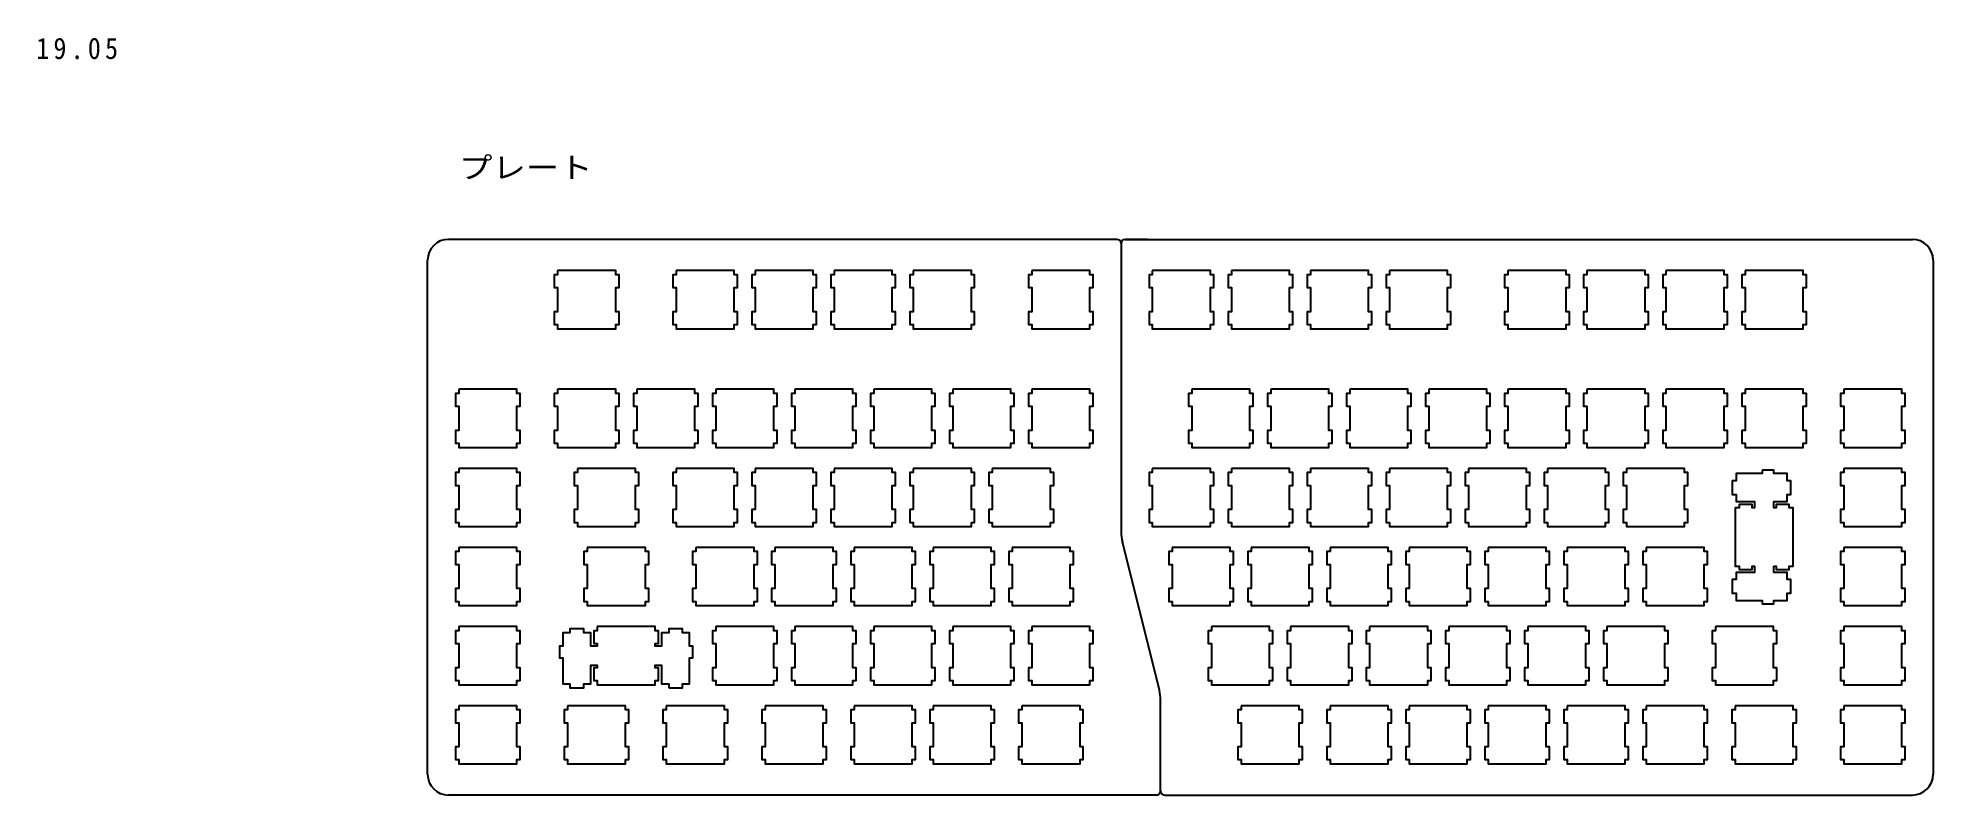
# Model space of a CAD drawing. Units: millimetres on the paper. Extents: x -351 to 106, y -69 to 113.
import ezdxf
from ezdxf.enums import TextEntityAlignment as Align

# ---------------------------------------------------------------- set-up
doc = ezdxf.new("R2010")
doc.units = ezdxf.units.MM
doc.layers.add('0-0', color=7, linetype='Continuous')
doc.layers.add('0-2', color=7, linetype='Continuous')
doc.styles.add('ＭＳ ゴシック', font='')
doc.styles.get('ＭＳ ゴシック').set_extended_font_data('MS Gothic')

msp = doc.modelspace()

# ---------------------------------------------------------------- linework, layer by layer
at = {"layer": '0-0'}
for points in [[(-225.391, 56.938), (-225.391, 55.939), (-226.191, 55.939), (-226.191, 52.839), (-225.391, 52.839), (-225.391, 47.039), (-226.191, 47.039), (-226.191, 43.94), (-225.391, 43.94), (-225.391, 42.939), (-211.391, 42.939), (-211.391, 43.94), (-210.592, 43.94), (-210.592, 47.039), (-211.391, 47.039), (-211.391, 52.839), (-210.592, 52.839), (-210.592, 55.939), (-211.391, 55.939), (-211.391, 56.938)], [(-196.816, 56.938), (-196.816, 55.939), (-197.617, 55.939), (-197.617, 52.839), (-196.816, 52.839), (-196.816, 47.039), (-197.617, 47.039), (-197.617, 43.94), (-196.816, 43.94), (-196.816, 42.939), (-182.816, 42.939), (-182.816, 43.94), (-182.017, 43.94), (-182.017, 47.039), (-182.816, 47.039), (-182.816, 52.839), (-182.017, 52.839), (-182.017, 55.939), (-182.816, 55.939), (-182.816, 56.938)], [(-177.766, 56.938), (-177.766, 55.939), (-178.567, 55.939), (-178.567, 52.839), (-177.766, 52.839), (-177.766, 47.039), (-178.567, 47.039), (-178.567, 43.94), (-177.766, 43.94), (-177.766, 42.939), (-163.766, 42.939), (-163.766, 43.94), (-162.967, 43.94), (-162.967, 47.039), (-163.766, 47.039), (-163.766, 52.839), (-162.967, 52.839), (-162.967, 55.939), (-163.766, 55.939), (-163.766, 56.938)], [(-158.716, 56.938), (-158.716, 55.939), (-159.517, 55.939), (-159.517, 52.839), (-158.716, 52.839), (-158.716, 47.039), (-159.517, 47.039), (-159.517, 43.94), (-158.716, 43.94), (-158.716, 42.939), (-144.716, 42.939), (-144.716, 43.94), (-143.917, 43.94), (-143.917, 47.039), (-144.716, 47.039), (-144.716, 52.839), (-143.917, 52.839), (-143.917, 55.939), (-144.716, 55.939), (-144.716, 56.938)], [(-139.666, 56.938), (-139.666, 55.939), (-140.467, 55.939), (-140.467, 52.839), (-139.666, 52.839), (-139.666, 47.039), (-140.467, 47.039), (-140.467, 43.94), (-139.666, 43.94), (-139.666, 42.939), (-125.666, 42.939), (-125.666, 43.94), (-124.867, 43.94), (-124.867, 47.039), (-125.666, 47.039), (-125.666, 52.839), (-124.867, 52.839), (-124.867, 55.939), (-125.666, 55.939), (-125.666, 56.938)], [(-111.091, 56.938), (-111.091, 55.939), (-111.892, 55.939), (-111.892, 52.839), (-111.091, 52.839), (-111.091, 47.039), (-111.892, 47.039), (-111.892, 43.94), (-111.091, 43.94), (-111.091, 42.939), (-97.091, 42.939), (-97.091, 43.94), (-96.292, 43.94), (-96.292, 47.039), (-97.091, 47.039), (-97.091, 52.839), (-96.292, 52.839), (-96.292, 55.939), (-97.091, 55.939), (-97.091, 56.938)], [(-82.041, 56.938), (-82.041, 55.939), (-82.841, 55.939), (-82.841, 52.839), (-82.041, 52.839), (-82.041, 47.039), (-82.841, 47.039), (-82.841, 43.94), (-82.041, 43.94), (-82.041, 42.939), (-68.041, 42.939), (-68.041, 43.94), (-67.241, 43.94), (-67.241, 47.039), (-68.041, 47.039), (-68.041, 52.839), (-67.241, 52.839), (-67.241, 55.939), (-68.041, 55.939), (-68.041, 56.938)], [(-62.991, 56.938), (-62.991, 55.939), (-63.791, 55.939), (-63.791, 52.839), (-62.991, 52.839), (-62.991, 47.039), (-63.791, 47.039), (-63.791, 43.94), (-62.991, 43.94), (-62.991, 42.939), (-48.991, 42.939), (-48.991, 43.94), (-48.191, 43.94), (-48.191, 47.039), (-48.991, 47.039), (-48.991, 52.839), (-48.191, 52.839), (-48.191, 55.939), (-48.991, 55.939), (-48.991, 56.938)], [(-43.941, 56.938), (-43.941, 55.939), (-44.742, 55.939), (-44.742, 52.839), (-43.941, 52.839), (-43.941, 47.039), (-44.742, 47.039), (-44.742, 43.94), (-43.941, 43.94), (-43.941, 42.939), (-29.941, 42.939), (-29.941, 43.94), (-29.141, 43.94), (-29.141, 47.039), (-29.941, 47.039), (-29.941, 52.839), (-29.141, 52.839), (-29.141, 55.939), (-29.941, 55.939), (-29.941, 56.938)], [(-24.891, 56.938), (-24.891, 55.939), (-25.692, 55.939), (-25.692, 52.839), (-24.891, 52.839), (-24.891, 47.039), (-25.692, 47.039), (-25.692, 43.94), (-24.891, 43.94), (-24.891, 42.939), (-10.891, 42.939), (-10.891, 43.94), (-10.091, 43.94), (-10.091, 47.039), (-10.891, 47.039), (-10.891, 52.839), (-10.091, 52.839), (-10.091, 55.939), (-10.891, 55.939), (-10.891, 56.938)], [(3.684, 56.938), (3.684, 55.939), (2.883, 55.939), (2.883, 52.839), (3.684, 52.839), (3.684, 47.039), (2.883, 47.039), (2.883, 43.94), (3.684, 43.94), (3.684, 42.939), (17.684, 42.939), (17.684, 43.94), (18.485, 43.94), (18.485, 47.039), (17.684, 47.039), (17.684, 52.839), (18.485, 52.839), (18.485, 55.939), (17.684, 55.939), (17.684, 56.938)], [(22.735, 56.938), (22.735, 55.939), (21.934, 55.939), (21.934, 52.839), (22.735, 52.839), (22.735, 47.039), (21.934, 47.039), (21.934, 43.94), (22.735, 43.94), (22.735, 42.939), (36.734, 42.939), (36.734, 43.94), (37.535, 43.94), (37.535, 47.039), (36.734, 47.039), (36.734, 52.839), (37.535, 52.839), (37.535, 55.939), (36.734, 55.939), (36.734, 56.938)], [(41.785, 56.938), (41.785, 55.939), (40.984, 55.939), (40.984, 52.839), (41.785, 52.839), (41.785, 47.039), (40.984, 47.039), (40.984, 43.94), (41.785, 43.94), (41.785, 42.939), (55.784, 42.939), (55.784, 43.94), (56.585, 43.94), (56.585, 47.039), (55.784, 47.039), (55.784, 52.839), (56.585, 52.839), (56.585, 55.939), (55.784, 55.939), (55.784, 56.938)], [(60.835, 56.938), (60.835, 55.939), (60.034, 55.939), (60.034, 52.839), (60.835, 52.839), (60.835, 47.039), (60.034, 47.039), (60.034, 43.94), (60.835, 43.94), (60.835, 42.939), (74.834, 42.939), (74.834, 43.94), (75.635, 43.94), (75.635, 47.039), (74.834, 47.039), (74.834, 52.839), (75.635, 52.839), (75.635, 55.939), (74.834, 55.939), (74.834, 56.938)], [(-249.203, 28.363), (-249.203, 27.364), (-250.004, 27.364), (-250.004, 24.263), (-249.203, 24.263), (-249.203, 18.463), (-250.004, 18.463), (-250.004, 15.364), (-249.203, 15.364), (-249.203, 14.364), (-235.204, 14.364), (-235.204, 15.364), (-234.403, 15.364), (-234.403, 18.463), (-235.204, 18.463), (-235.204, 24.263), (-234.403, 24.263), (-234.403, 27.364), (-235.204, 27.364), (-235.204, 28.363)], [(-225.391, 28.363), (-225.391, 27.364), (-226.191, 27.364), (-226.191, 24.263), (-225.391, 24.263), (-225.391, 18.463), (-226.191, 18.463), (-226.191, 15.364), (-225.391, 15.364), (-225.391, 14.364), (-211.391, 14.364), (-211.391, 15.364), (-210.592, 15.364), (-210.592, 18.463), (-211.391, 18.463), (-211.391, 24.263), (-210.592, 24.263), (-210.592, 27.364), (-211.391, 27.364), (-211.391, 28.363)], [(-206.341, 28.363), (-206.341, 27.364), (-207.142, 27.364), (-207.142, 24.263), (-206.341, 24.263), (-206.341, 18.463), (-207.142, 18.463), (-207.142, 15.364), (-206.341, 15.364), (-206.341, 14.364), (-192.341, 14.364), (-192.341, 15.364), (-191.542, 15.364), (-191.542, 18.463), (-192.341, 18.463), (-192.341, 24.263), (-191.542, 24.263), (-191.542, 27.364), (-192.341, 27.364), (-192.341, 28.363)], [(-187.291, 28.363), (-187.291, 27.364), (-188.092, 27.364), (-188.092, 24.263), (-187.291, 24.263), (-187.291, 18.463), (-188.092, 18.463), (-188.092, 15.364), (-187.291, 15.364), (-187.291, 14.364), (-173.291, 14.364), (-173.291, 15.364), (-172.492, 15.364), (-172.492, 18.463), (-173.291, 18.463), (-173.291, 24.263), (-172.492, 24.263), (-172.492, 27.364), (-173.291, 27.364), (-173.291, 28.363)], [(-168.241, 28.363), (-168.241, 27.364), (-169.042, 27.364), (-169.042, 24.263), (-168.241, 24.263), (-168.241, 18.463), (-169.042, 18.463), (-169.042, 15.364), (-168.241, 15.364), (-168.241, 14.364), (-154.241, 14.364), (-154.241, 15.364), (-153.442, 15.364), (-153.442, 18.463), (-154.241, 18.463), (-154.241, 24.263), (-153.442, 24.263), (-153.442, 27.364), (-154.241, 27.364), (-154.241, 28.363)], [(-149.191, 28.363), (-149.191, 27.364), (-149.992, 27.364), (-149.992, 24.263), (-149.191, 24.263), (-149.191, 18.463), (-149.992, 18.463), (-149.992, 15.364), (-149.191, 15.364), (-149.191, 14.364), (-135.191, 14.364), (-135.191, 15.364), (-134.392, 15.364), (-134.392, 18.463), (-135.191, 18.463), (-135.191, 24.263), (-134.392, 24.263), (-134.392, 27.364), (-135.191, 27.364), (-135.191, 28.363)], [(-130.141, 28.363), (-130.141, 27.364), (-130.942, 27.364), (-130.942, 24.263), (-130.141, 24.263), (-130.141, 18.463), (-130.942, 18.463), (-130.942, 15.364), (-130.141, 15.364), (-130.141, 14.364), (-116.141, 14.364), (-116.141, 15.364), (-115.342, 15.364), (-115.342, 18.463), (-116.141, 18.463), (-116.141, 24.263), (-115.342, 24.263), (-115.342, 27.364), (-116.141, 27.364), (-116.141, 28.363)], [(-111.091, 28.363), (-111.091, 27.364), (-111.892, 27.364), (-111.892, 24.263), (-111.091, 24.263), (-111.091, 18.463), (-111.892, 18.463), (-111.892, 15.364), (-111.091, 15.364), (-111.091, 14.364), (-97.091, 14.364), (-97.091, 15.364), (-96.292, 15.364), (-96.292, 18.463), (-97.091, 18.463), (-97.091, 24.263), (-96.292, 24.263), (-96.292, 27.364), (-97.091, 27.364), (-97.091, 28.363)], [(-72.516, 28.363), (-72.516, 27.364), (-73.316, 27.364), (-73.316, 24.263), (-72.516, 24.263), (-72.516, 18.463), (-73.316, 18.463), (-73.316, 15.364), (-72.516, 15.364), (-72.516, 14.364), (-58.516, 14.364), (-58.516, 15.364), (-57.716, 15.364), (-57.716, 18.463), (-58.516, 18.463), (-58.516, 24.263), (-57.716, 24.263), (-57.716, 27.364), (-58.516, 27.364), (-58.516, 28.363)], [(-53.466, 28.363), (-53.466, 27.364), (-54.266, 27.364), (-54.266, 24.263), (-53.466, 24.263), (-53.466, 18.463), (-54.266, 18.463), (-54.266, 15.364), (-53.466, 15.364), (-53.466, 14.364), (-39.466, 14.364), (-39.466, 15.364), (-38.666, 15.364), (-38.666, 18.463), (-39.466, 18.463), (-39.466, 24.263), (-38.666, 24.263), (-38.666, 27.364), (-39.466, 27.364), (-39.466, 28.363)], [(-34.416, 28.363), (-34.416, 27.364), (-35.217, 27.364), (-35.217, 24.263), (-34.416, 24.263), (-34.416, 18.463), (-35.217, 18.463), (-35.217, 15.364), (-34.416, 15.364), (-34.416, 14.364), (-20.416, 14.364), (-20.416, 15.364), (-19.616, 15.364), (-19.616, 18.463), (-20.416, 18.463), (-20.416, 24.263), (-19.616, 24.263), (-19.616, 27.364), (-20.416, 27.364), (-20.416, 28.363)], [(-15.366, 28.363), (-15.366, 27.364), (-16.167, 27.364), (-16.167, 24.263), (-15.366, 24.263), (-15.366, 18.463), (-16.167, 18.463), (-16.167, 15.364), (-15.366, 15.364), (-15.366, 14.364), (-1.366, 14.364), (-1.366, 15.364), (-0.566, 15.364), (-0.566, 18.463), (-1.366, 18.463), (-1.366, 24.263), (-0.566, 24.263), (-0.566, 27.364), (-1.366, 27.364), (-1.366, 28.363)], [(3.684, 28.363), (3.684, 27.364), (2.883, 27.364), (2.883, 24.263), (3.684, 24.263), (3.684, 18.463), (2.883, 18.463), (2.883, 15.364), (3.684, 15.364), (3.684, 14.364), (17.684, 14.364), (17.684, 15.364), (18.485, 15.364), (18.485, 18.463), (17.684, 18.463), (17.684, 24.263), (18.485, 24.263), (18.485, 27.364), (17.684, 27.364), (17.684, 28.363)], [(22.735, 28.363), (22.735, 27.364), (21.934, 27.364), (21.934, 24.263), (22.735, 24.263), (22.735, 18.463), (21.934, 18.463), (21.934, 15.364), (22.735, 15.364), (22.735, 14.364), (36.734, 14.364), (36.734, 15.364), (37.535, 15.364), (37.535, 18.463), (36.734, 18.463), (36.734, 24.263), (37.535, 24.263), (37.535, 27.364), (36.734, 27.364), (36.734, 28.363)], [(41.785, 28.363), (41.785, 27.364), (40.984, 27.364), (40.984, 24.263), (41.785, 24.263), (41.785, 18.463), (40.984, 18.463), (40.984, 15.364), (41.785, 15.364), (41.785, 14.364), (55.784, 14.364), (55.784, 15.364), (56.585, 15.364), (56.585, 18.463), (55.784, 18.463), (55.784, 24.263), (56.585, 24.263), (56.585, 27.364), (55.784, 27.364), (55.784, 28.363)], [(60.835, 28.363), (60.835, 27.364), (60.034, 27.364), (60.034, 24.263), (60.835, 24.263), (60.835, 18.463), (60.034, 18.463), (60.034, 15.364), (60.835, 15.364), (60.835, 14.364), (74.834, 14.364), (74.834, 15.364), (75.635, 15.364), (75.635, 18.463), (74.834, 18.463), (74.834, 24.263), (75.635, 24.263), (75.635, 27.364), (74.834, 27.364), (74.834, 28.363)], [(84.647, 28.363), (84.647, 27.364), (83.846, 27.364), (83.846, 24.263), (84.647, 24.263), (84.647, 18.463), (83.846, 18.463), (83.846, 15.364), (84.647, 15.364), (84.647, 14.364), (98.647, 14.364), (98.647, 15.364), (99.446, 15.364), (99.446, 18.463), (98.647, 18.463), (98.647, 24.263), (99.446, 24.263), (99.446, 27.364), (98.647, 27.364), (98.647, 28.363)], [(-249.203, 9.313), (-249.203, 8.314), (-250.004, 8.314), (-250.004, 5.213), (-249.203, 5.213), (-249.203, -0.587), (-250.004, -0.587), (-250.004, -3.686), (-249.203, -3.686), (-249.203, -4.686), (-235.204, -4.686), (-235.204, -3.686), (-234.403, -3.686), (-234.403, -0.587), (-235.204, -0.587), (-235.204, 5.213), (-234.403, 5.213), (-234.403, 8.314), (-235.204, 8.314), (-235.204, 9.313)], [(-220.628, 9.313), (-220.628, 8.314), (-221.429, 8.314), (-221.429, 5.213), (-220.628, 5.213), (-220.628, -0.587), (-221.429, -0.587), (-221.429, -3.686), (-220.628, -3.686), (-220.628, -4.686), (-206.629, -4.686), (-206.629, -3.686), (-205.828, -3.686), (-205.828, -0.587), (-206.629, -0.587), (-206.629, 5.213), (-205.828, 5.213), (-205.828, 8.314), (-206.629, 8.314), (-206.629, 9.313)], [(-196.816, 9.313), (-196.816, 8.314), (-197.617, 8.314), (-197.617, 5.213), (-196.816, 5.213), (-196.816, -0.587), (-197.617, -0.587), (-197.617, -3.686), (-196.816, -3.686), (-196.816, -4.686), (-182.816, -4.686), (-182.816, -3.686), (-182.017, -3.686), (-182.017, -0.587), (-182.816, -0.587), (-182.816, 5.213), (-182.017, 5.213), (-182.017, 8.314), (-182.816, 8.314), (-182.816, 9.313)], [(-177.766, 9.313), (-177.766, 8.314), (-178.567, 8.314), (-178.567, 5.213), (-177.766, 5.213), (-177.766, -0.587), (-178.567, -0.587), (-178.567, -3.686), (-177.766, -3.686), (-177.766, -4.686), (-163.766, -4.686), (-163.766, -3.686), (-162.967, -3.686), (-162.967, -0.587), (-163.766, -0.587), (-163.766, 5.213), (-162.967, 5.213), (-162.967, 8.314), (-163.766, 8.314), (-163.766, 9.313)], [(-158.716, 9.313), (-158.716, 8.314), (-159.517, 8.314), (-159.517, 5.213), (-158.716, 5.213), (-158.716, -0.587), (-159.517, -0.587), (-159.517, -3.686), (-158.716, -3.686), (-158.716, -4.686), (-144.716, -4.686), (-144.716, -3.686), (-143.917, -3.686), (-143.917, -0.587), (-144.716, -0.587), (-144.716, 5.213), (-143.917, 5.213), (-143.917, 8.314), (-144.716, 8.314), (-144.716, 9.313)], [(-139.666, 9.313), (-139.666, 8.314), (-140.467, 8.314), (-140.467, 5.213), (-139.666, 5.213), (-139.666, -0.587), (-140.467, -0.587), (-140.467, -3.686), (-139.666, -3.686), (-139.666, -4.686), (-125.666, -4.686), (-125.666, -3.686), (-124.867, -3.686), (-124.867, -0.587), (-125.666, -0.587), (-125.666, 5.213), (-124.867, 5.213), (-124.867, 8.314), (-125.666, 8.314), (-125.666, 9.313)], [(-120.616, 9.313), (-120.616, 8.314), (-121.417, 8.314), (-121.417, 5.213), (-120.616, 5.213), (-120.616, -0.587), (-121.417, -0.587), (-121.417, -3.686), (-120.616, -3.686), (-120.616, -4.686), (-106.616, -4.686), (-106.616, -3.686), (-105.817, -3.686), (-105.817, -0.587), (-106.616, -0.587), (-106.616, 5.213), (-105.817, 5.213), (-105.817, 8.314), (-106.616, 8.314), (-106.616, 9.313)], [(-82.041, 9.313), (-82.041, 8.314), (-82.841, 8.314), (-82.841, 5.213), (-82.041, 5.213), (-82.041, -0.587), (-82.841, -0.587), (-82.841, -3.686), (-82.041, -3.686), (-82.041, -4.686), (-68.041, -4.686), (-68.041, -3.686), (-67.241, -3.686), (-67.241, -0.587), (-68.041, -0.587), (-68.041, 5.213), (-67.241, 5.213), (-67.241, 8.314), (-68.041, 8.314), (-68.041, 9.313)], [(-62.991, 9.313), (-62.991, 8.314), (-63.791, 8.314), (-63.791, 5.213), (-62.991, 5.213), (-62.991, -0.587), (-63.791, -0.587), (-63.791, -3.686), (-62.991, -3.686), (-62.991, -4.686), (-48.991, -4.686), (-48.991, -3.686), (-48.191, -3.686), (-48.191, -0.587), (-48.991, -0.587), (-48.991, 5.213), (-48.191, 5.213), (-48.191, 8.314), (-48.991, 8.314), (-48.991, 9.313)], [(-43.941, 9.313), (-43.941, 8.314), (-44.742, 8.314), (-44.742, 5.213), (-43.941, 5.213), (-43.941, -0.587), (-44.742, -0.587), (-44.742, -3.686), (-43.941, -3.686), (-43.941, -4.686), (-29.941, -4.686), (-29.941, -3.686), (-29.141, -3.686), (-29.141, -0.587), (-29.941, -0.587), (-29.941, 5.213), (-29.141, 5.213), (-29.141, 8.314), (-29.941, 8.314), (-29.941, 9.313)], [(-24.891, 9.313), (-24.891, 8.314), (-25.692, 8.314), (-25.692, 5.213), (-24.891, 5.213), (-24.891, -0.587), (-25.692, -0.587), (-25.692, -3.686), (-24.891, -3.686), (-24.891, -4.686), (-10.891, -4.686), (-10.891, -3.686), (-10.091, -3.686), (-10.091, -0.587), (-10.891, -0.587), (-10.891, 5.213), (-10.091, 5.213), (-10.091, 8.314), (-10.891, 8.314), (-10.891, 9.313)], [(-5.841, 9.313), (-5.841, 8.314), (-6.642, 8.314), (-6.642, 5.213), (-5.841, 5.213), (-5.841, -0.587), (-6.642, -0.587), (-6.642, -3.686), (-5.841, -3.686), (-5.841, -4.686), (8.159, -4.686), (8.159, -3.686), (8.958, -3.686), (8.958, -0.587), (8.159, -0.587), (8.159, 5.213), (8.958, 5.213), (8.958, 8.314), (8.159, 8.314), (8.159, 9.313)], [(13.208, 9.313), (13.208, 8.314), (12.408, 8.314), (12.408, 5.213), (13.208, 5.213), (13.208, -0.587), (12.408, -0.587), (12.408, -3.686), (13.208, -3.686), (13.208, -4.686), (27.209, -4.686), (27.209, -3.686), (28.008, -3.686), (28.008, -0.587), (27.209, -0.587), (27.209, 5.213), (28.008, 5.213), (28.008, 8.314), (27.209, 8.314), (27.209, 9.313)], [(32.258, 9.313), (32.258, 8.314), (31.459, 8.314), (31.459, 5.213), (32.258, 5.213), (32.258, -0.587), (31.459, -0.587), (31.459, -3.686), (32.258, -3.686), (32.258, -4.686), (46.259, -4.686), (46.259, -3.686), (47.06, -3.686), (47.06, -0.587), (46.259, -0.587), (46.259, 5.213), (47.06, 5.213), (47.06, 8.314), (46.259, 8.314), (46.259, 9.313)], [(84.647, 9.313), (84.647, 8.314), (83.846, 8.314), (83.846, 5.213), (84.647, 5.213), (84.647, -0.587), (83.846, -0.587), (83.846, -3.686), (84.647, -3.686), (84.647, -4.686), (98.647, -4.686), (98.647, -3.686), (99.446, -3.686), (99.446, -0.587), (98.647, -0.587), (98.647, 5.213), (99.446, 5.213), (99.446, 8.314), (98.647, 8.314), (98.647, 9.313)], [(-249.203, -9.737), (-249.203, -10.736), (-250.004, -10.736), (-250.004, -13.837), (-249.203, -13.837), (-249.203, -19.637), (-250.004, -19.637), (-250.004, -22.736), (-249.203, -22.736), (-249.203, -23.736), (-235.204, -23.736), (-235.204, -22.736), (-234.403, -22.736), (-234.403, -19.637), (-235.204, -19.637), (-235.204, -13.837), (-234.403, -13.837), (-234.403, -10.736), (-235.204, -10.736), (-235.204, -9.737)], [(-218.247, -9.737), (-218.247, -10.736), (-219.048, -10.736), (-219.048, -13.837), (-218.247, -13.837), (-218.247, -19.637), (-219.048, -19.637), (-219.048, -22.736), (-218.247, -22.736), (-218.247, -23.736), (-204.248, -23.736), (-204.248, -22.736), (-203.447, -22.736), (-203.447, -19.637), (-204.248, -19.637), (-204.248, -13.837), (-203.447, -13.837), (-203.447, -10.736), (-204.248, -10.736), (-204.248, -9.737)], [(-192.053, -9.737), (-192.053, -10.736), (-192.854, -10.736), (-192.854, -13.837), (-192.053, -13.837), (-192.053, -19.637), (-192.854, -19.637), (-192.854, -22.736), (-192.053, -22.736), (-192.053, -23.736), (-178.054, -23.736), (-178.054, -22.736), (-177.253, -22.736), (-177.253, -19.637), (-178.054, -19.637), (-178.054, -13.837), (-177.253, -13.837), (-177.253, -10.736), (-178.054, -10.736), (-178.054, -9.737)], [(-173.003, -9.737), (-173.003, -10.736), (-173.804, -10.736), (-173.804, -13.837), (-173.003, -13.837), (-173.003, -19.637), (-173.804, -19.637), (-173.804, -22.736), (-173.003, -22.736), (-173.003, -23.736), (-159.004, -23.736), (-159.004, -22.736), (-158.203, -22.736), (-158.203, -19.637), (-159.004, -19.637), (-159.004, -13.837), (-158.203, -13.837), (-158.203, -10.736), (-159.004, -10.736), (-159.004, -9.737)], [(-153.953, -9.737), (-153.953, -10.736), (-154.754, -10.736), (-154.754, -13.837), (-153.953, -13.837), (-153.953, -19.637), (-154.754, -19.637), (-154.754, -22.736), (-153.953, -22.736), (-153.953, -23.736), (-139.954, -23.736), (-139.954, -22.736), (-139.153, -22.736), (-139.153, -19.637), (-139.954, -19.637), (-139.954, -13.837), (-139.153, -13.837), (-139.153, -10.736), (-139.954, -10.736), (-139.954, -9.737)], [(-134.903, -9.737), (-134.903, -10.736), (-135.704, -10.736), (-135.704, -13.837), (-134.903, -13.837), (-134.903, -19.637), (-135.704, -19.637), (-135.704, -22.736), (-134.903, -22.736), (-134.903, -23.736), (-120.904, -23.736), (-120.904, -22.736), (-120.103, -22.736), (-120.103, -19.637), (-120.904, -19.637), (-120.904, -13.837), (-120.103, -13.837), (-120.103, -10.736), (-120.904, -10.736), (-120.904, -9.737)], [(-115.853, -9.737), (-115.853, -10.736), (-116.654, -10.736), (-116.654, -13.837), (-115.853, -13.837), (-115.853, -19.637), (-116.654, -19.637), (-116.654, -22.736), (-115.853, -22.736), (-115.853, -23.736), (-101.854, -23.736), (-101.854, -22.736), (-101.053, -22.736), (-101.053, -19.637), (-101.854, -19.637), (-101.854, -13.837), (-101.053, -13.837), (-101.053, -10.736), (-101.854, -10.736), (-101.854, -9.737)], [(-77.278, -9.737), (-77.278, -10.736), (-78.079, -10.736), (-78.079, -13.837), (-77.278, -13.837), (-77.278, -19.637), (-78.079, -19.637), (-78.079, -22.736), (-77.278, -22.736), (-77.278, -23.736), (-63.279, -23.736), (-63.279, -22.736), (-62.48, -22.736), (-62.48, -19.637), (-63.279, -19.637), (-63.279, -13.837), (-62.48, -13.837), (-62.48, -10.736), (-63.279, -10.736), (-63.279, -9.737)], [(-58.228, -9.737), (-58.228, -10.736), (-59.029, -10.736), (-59.029, -13.837), (-58.228, -13.837), (-58.228, -19.637), (-59.029, -19.637), (-59.029, -22.736), (-58.228, -22.736), (-58.228, -23.736), (-44.229, -23.736), (-44.229, -22.736), (-43.43, -22.736), (-43.43, -19.637), (-44.229, -19.637), (-44.229, -13.837), (-43.43, -13.837), (-43.43, -10.736), (-44.229, -10.736), (-44.229, -9.737)], [(-39.178, -9.737), (-39.178, -10.736), (-39.979, -10.736), (-39.979, -13.837), (-39.178, -13.837), (-39.178, -19.637), (-39.979, -19.637), (-39.979, -22.736), (-39.178, -22.736), (-39.178, -23.736), (-25.179, -23.736), (-25.179, -22.736), (-24.38, -22.736), (-24.38, -19.637), (-25.179, -19.637), (-25.179, -13.837), (-24.38, -13.837), (-24.38, -10.736), (-25.179, -10.736), (-25.179, -9.737)], [(-20.128, -9.737), (-20.128, -10.736), (-20.929, -10.736), (-20.929, -13.837), (-20.128, -13.837), (-20.128, -19.637), (-20.929, -19.637), (-20.929, -22.736), (-20.128, -22.736), (-20.128, -23.736), (-6.129, -23.736), (-6.129, -22.736), (-5.33, -22.736), (-5.33, -19.637), (-6.129, -19.637), (-6.129, -13.837), (-5.33, -13.837), (-5.33, -10.736), (-6.129, -10.736), (-6.129, -9.737)], [(-1.078, -9.737), (-1.078, -10.736), (-1.879, -10.736), (-1.879, -13.837), (-1.078, -13.837), (-1.078, -19.637), (-1.879, -19.637), (-1.879, -22.736), (-1.078, -22.736), (-1.078, -23.736), (12.921, -23.736), (12.921, -22.736), (13.72, -22.736), (13.72, -19.637), (12.921, -19.637), (12.921, -13.837), (13.72, -13.837), (13.72, -10.736), (12.921, -10.736), (12.921, -9.737)], [(17.972, -9.737), (17.972, -10.736), (17.171, -10.736), (17.171, -13.837), (17.972, -13.837), (17.972, -19.637), (17.171, -19.637), (17.171, -22.736), (17.972, -22.736), (17.972, -23.736), (31.972, -23.736), (31.972, -22.736), (32.771, -22.736), (32.771, -19.637), (31.972, -19.637), (31.972, -13.837), (32.771, -13.837), (32.771, -10.736), (31.972, -10.736), (31.972, -9.737)], [(37.022, -9.737), (37.022, -10.736), (36.221, -10.736), (36.221, -13.837), (37.022, -13.837), (37.022, -19.637), (36.221, -19.637), (36.221, -22.736), (37.022, -22.736), (37.022, -23.736), (51.022, -23.736), (51.022, -22.736), (51.821, -22.736), (51.821, -19.637), (51.022, -19.637), (51.022, -13.837), (51.821, -13.837), (51.821, -10.736), (51.022, -10.736), (51.022, -9.737)], [(84.647, -9.737), (84.647, -10.736), (83.846, -10.736), (83.846, -13.837), (84.647, -13.837), (84.647, -19.637), (83.846, -19.637), (83.846, -22.736), (84.647, -22.736), (84.647, -23.736), (98.647, -23.736), (98.647, -22.736), (99.446, -22.736), (99.446, -19.637), (98.647, -19.637), (98.647, -13.837), (99.446, -13.837), (99.446, -10.736), (98.647, -10.736), (98.647, -9.737)], [(-249.203, -28.787), (-249.203, -29.786), (-250.004, -29.786), (-250.004, -32.887), (-249.203, -32.887), (-249.203, -38.687), (-250.004, -38.687), (-250.004, -41.786), (-249.203, -41.786), (-249.203, -42.786), (-235.204, -42.786), (-235.204, -41.786), (-234.403, -41.786), (-234.403, -38.687), (-235.204, -38.687), (-235.204, -32.887), (-234.403, -32.887), (-234.403, -29.786), (-235.204, -29.786), (-235.204, -28.787)], [(-187.291, -28.787), (-187.291, -29.786), (-188.092, -29.786), (-188.092, -32.887), (-187.291, -32.887), (-187.291, -38.687), (-188.092, -38.687), (-188.092, -41.786), (-187.291, -41.786), (-187.291, -42.786), (-173.291, -42.786), (-173.291, -41.786), (-172.492, -41.786), (-172.492, -38.687), (-173.291, -38.687), (-173.291, -32.887), (-172.492, -32.887), (-172.492, -29.786), (-173.291, -29.786), (-173.291, -28.787)], [(-168.241, -28.787), (-168.241, -29.786), (-169.042, -29.786), (-169.042, -32.887), (-168.241, -32.887), (-168.241, -38.687), (-169.042, -38.687), (-169.042, -41.786), (-168.241, -41.786), (-168.241, -42.786), (-154.241, -42.786), (-154.241, -41.786), (-153.442, -41.786), (-153.442, -38.687), (-154.241, -38.687), (-154.241, -32.887), (-153.442, -32.887), (-153.442, -29.786), (-154.241, -29.786), (-154.241, -28.787)], [(-149.191, -28.787), (-149.191, -29.786), (-149.992, -29.786), (-149.992, -32.887), (-149.191, -32.887), (-149.191, -38.687), (-149.992, -38.687), (-149.992, -41.786), (-149.191, -41.786), (-149.191, -42.786), (-135.191, -42.786), (-135.191, -41.786), (-134.392, -41.786), (-134.392, -38.687), (-135.191, -38.687), (-135.191, -32.887), (-134.392, -32.887), (-134.392, -29.786), (-135.191, -29.786), (-135.191, -28.787)], [(-130.141, -28.787), (-130.141, -29.786), (-130.942, -29.786), (-130.942, -32.887), (-130.141, -32.887), (-130.141, -38.687), (-130.942, -38.687), (-130.942, -41.786), (-130.141, -41.786), (-130.141, -42.786), (-116.141, -42.786), (-116.141, -41.786), (-115.342, -41.786), (-115.342, -38.687), (-116.141, -38.687), (-116.141, -32.887), (-115.342, -32.887), (-115.342, -29.786), (-116.141, -29.786), (-116.141, -28.787)], [(-111.091, -28.787), (-111.091, -29.786), (-111.892, -29.786), (-111.892, -32.887), (-111.091, -32.887), (-111.091, -38.687), (-111.892, -38.687), (-111.892, -41.786), (-111.091, -41.786), (-111.091, -42.786), (-97.091, -42.786), (-97.091, -41.786), (-96.292, -41.786), (-96.292, -38.687), (-97.091, -38.687), (-97.091, -32.887), (-96.292, -32.887), (-96.292, -29.786), (-97.091, -29.786), (-97.091, -28.787)], [(-67.753, -28.787), (-67.753, -29.786), (-68.554, -29.786), (-68.554, -32.887), (-67.753, -32.887), (-67.753, -38.687), (-68.554, -38.687), (-68.554, -41.786), (-67.753, -41.786), (-67.753, -42.786), (-53.754, -42.786), (-53.754, -41.786), (-52.955, -41.786), (-52.955, -38.687), (-53.754, -38.687), (-53.754, -32.887), (-52.955, -32.887), (-52.955, -29.786), (-53.754, -29.786), (-53.754, -28.787)], [(-48.703, -28.787), (-48.703, -29.786), (-49.504, -29.786), (-49.504, -32.887), (-48.703, -32.887), (-48.703, -38.687), (-49.504, -38.687), (-49.504, -41.786), (-48.703, -41.786), (-48.703, -42.786), (-34.704, -42.786), (-34.704, -41.786), (-33.905, -41.786), (-33.905, -38.687), (-34.704, -38.687), (-34.704, -32.887), (-33.905, -32.887), (-33.905, -29.786), (-34.704, -29.786), (-34.704, -28.787)], [(-29.653, -28.787), (-29.653, -29.786), (-30.454, -29.786), (-30.454, -32.887), (-29.653, -32.887), (-29.653, -38.687), (-30.454, -38.687), (-30.454, -41.786), (-29.653, -41.786), (-29.653, -42.786), (-15.654, -42.786), (-15.654, -41.786), (-14.855, -41.786), (-14.855, -38.687), (-15.654, -38.687), (-15.654, -32.887), (-14.855, -32.887), (-14.855, -29.786), (-15.654, -29.786), (-15.654, -28.787)], [(-10.603, -28.787), (-10.603, -29.786), (-11.404, -29.786), (-11.404, -32.887), (-10.603, -32.887), (-10.603, -38.687), (-11.404, -38.687), (-11.404, -41.786), (-10.603, -41.786), (-10.603, -42.786), (3.396, -42.786), (3.396, -41.786), (4.195, -41.786), (4.195, -38.687), (3.396, -38.687), (3.396, -32.887), (4.195, -32.887), (4.195, -29.786), (3.396, -29.786), (3.396, -28.787)], [(8.447, -28.787), (8.447, -29.786), (7.646, -29.786), (7.646, -32.887), (8.447, -32.887), (8.447, -38.687), (7.646, -38.687), (7.646, -41.786), (8.447, -41.786), (8.447, -42.786), (22.447, -42.786), (22.447, -41.786), (23.246, -41.786), (23.246, -38.687), (22.447, -38.687), (22.447, -32.887), (23.246, -32.887), (23.246, -29.786), (22.447, -29.786), (22.447, -28.787)], [(27.497, -28.787), (27.497, -29.786), (26.696, -29.786), (26.696, -32.887), (27.497, -32.887), (27.497, -38.687), (26.696, -38.687), (26.696, -41.786), (27.497, -41.786), (27.497, -42.786), (41.497, -42.786), (41.497, -41.786), (42.296, -41.786), (42.296, -38.687), (41.497, -38.687), (41.497, -32.887), (42.296, -32.887), (42.296, -29.786), (41.497, -29.786), (41.497, -28.787)], [(53.691, -28.787), (53.691, -29.786), (52.89, -29.786), (52.89, -32.887), (53.691, -32.887), (53.691, -38.687), (52.89, -38.687), (52.89, -41.786), (53.691, -41.786), (53.691, -42.786), (67.69, -42.786), (67.69, -41.786), (68.491, -41.786), (68.491, -38.687), (67.69, -38.687), (67.69, -32.887), (68.491, -32.887), (68.491, -29.786), (67.69, -29.786), (67.69, -28.787)], [(84.647, -28.787), (84.647, -29.786), (83.846, -29.786), (83.846, -32.887), (84.647, -32.887), (84.647, -38.687), (83.846, -38.687), (83.846, -41.786), (84.647, -41.786), (84.647, -42.786), (98.647, -42.786), (98.647, -41.786), (99.446, -41.786), (99.446, -38.687), (98.647, -38.687), (98.647, -32.887), (99.446, -32.887), (99.446, -29.786), (98.647, -29.786), (98.647, -28.787)], [(-249.203, -47.837), (-249.203, -48.836), (-250.004, -48.836), (-250.004, -51.937), (-249.203, -51.937), (-249.203, -57.737), (-250.004, -57.737), (-250.004, -60.836), (-249.203, -60.836), (-249.203, -61.836), (-235.204, -61.836), (-235.204, -60.836), (-234.403, -60.836), (-234.403, -57.737), (-235.204, -57.737), (-235.204, -51.937), (-234.403, -51.937), (-234.403, -48.836), (-235.204, -48.836), (-235.204, -47.837)], [(-223.011, -47.837), (-223.011, -48.836), (-223.81, -48.836), (-223.81, -51.937), (-223.011, -51.937), (-223.011, -57.737), (-223.81, -57.737), (-223.81, -60.836), (-223.011, -60.836), (-223.011, -61.836), (-209.01, -61.836), (-209.01, -60.836), (-208.211, -60.836), (-208.211, -57.737), (-209.01, -57.737), (-209.01, -51.937), (-208.211, -51.937), (-208.211, -48.836), (-209.01, -48.836), (-209.01, -47.837)], [(-199.197, -47.837), (-199.197, -48.836), (-199.998, -48.836), (-199.998, -51.937), (-199.197, -51.937), (-199.197, -57.737), (-199.998, -57.737), (-199.998, -60.836), (-199.197, -60.836), (-199.197, -61.836), (-185.198, -61.836), (-185.198, -60.836), (-184.397, -60.836), (-184.397, -57.737), (-185.198, -57.737), (-185.198, -51.937), (-184.397, -51.937), (-184.397, -48.836), (-185.198, -48.836), (-185.198, -47.837)], [(-175.386, -47.837), (-175.386, -48.836), (-176.185, -48.836), (-176.185, -51.937), (-175.386, -51.937), (-175.386, -57.737), (-176.185, -57.737), (-176.185, -60.836), (-175.386, -60.836), (-175.386, -61.836), (-161.385, -61.836), (-161.385, -60.836), (-160.586, -60.836), (-160.586, -57.737), (-161.385, -57.737), (-161.385, -51.937), (-160.586, -51.937), (-160.586, -48.836), (-161.385, -48.836), (-161.385, -47.837)], [(-153.953, -47.837), (-153.953, -48.836), (-154.754, -48.836), (-154.754, -51.937), (-153.953, -51.937), (-153.953, -57.737), (-154.754, -57.737), (-154.754, -60.836), (-153.953, -60.836), (-153.953, -61.836), (-139.954, -61.836), (-139.954, -60.836), (-139.153, -60.836), (-139.153, -57.737), (-139.954, -57.737), (-139.954, -51.937), (-139.153, -51.937), (-139.153, -48.836), (-139.954, -48.836), (-139.954, -47.837)], [(-134.903, -47.837), (-134.903, -48.836), (-135.704, -48.836), (-135.704, -51.937), (-134.903, -51.937), (-134.903, -57.737), (-135.704, -57.737), (-135.704, -60.836), (-134.903, -60.836), (-134.903, -61.836), (-120.904, -61.836), (-120.904, -60.836), (-120.103, -60.836), (-120.103, -57.737), (-120.904, -57.737), (-120.904, -51.937), (-120.103, -51.937), (-120.103, -48.836), (-120.904, -48.836), (-120.904, -47.837)], [(-113.472, -47.837), (-113.472, -48.836), (-114.273, -48.836), (-114.273, -51.937), (-113.472, -51.937), (-113.472, -57.737), (-114.273, -57.737), (-114.273, -60.836), (-113.472, -60.836), (-113.472, -61.836), (-99.473, -61.836), (-99.473, -60.836), (-98.672, -60.836), (-98.672, -57.737), (-99.473, -57.737), (-99.473, -51.937), (-98.672, -51.937), (-98.672, -48.836), (-99.473, -48.836), (-99.473, -47.837)], [(-60.61, -47.837), (-60.61, -48.836), (-61.41, -48.836), (-61.41, -51.937), (-60.61, -51.937), (-60.61, -57.737), (-61.41, -57.737), (-61.41, -60.836), (-60.61, -60.836), (-60.61, -61.836), (-46.61, -61.836), (-46.61, -60.836), (-45.809, -60.836), (-45.809, -57.737), (-46.61, -57.737), (-46.61, -51.937), (-45.809, -51.937), (-45.809, -48.836), (-46.61, -48.836), (-46.61, -47.837)], [(-39.178, -47.837), (-39.178, -48.836), (-39.979, -48.836), (-39.979, -51.937), (-39.178, -51.937), (-39.178, -57.737), (-39.979, -57.737), (-39.979, -60.836), (-39.178, -60.836), (-39.178, -61.836), (-25.179, -61.836), (-25.179, -60.836), (-24.38, -60.836), (-24.38, -57.737), (-25.179, -57.737), (-25.179, -51.937), (-24.38, -51.937), (-24.38, -48.836), (-25.179, -48.836), (-25.179, -47.837)], [(-20.128, -47.837), (-20.128, -48.836), (-20.929, -48.836), (-20.929, -51.937), (-20.128, -51.937), (-20.128, -57.737), (-20.929, -57.737), (-20.929, -60.836), (-20.128, -60.836), (-20.128, -61.836), (-6.129, -61.836), (-6.129, -60.836), (-5.33, -60.836), (-5.33, -57.737), (-6.129, -57.737), (-6.129, -51.937), (-5.33, -51.937), (-5.33, -48.836), (-6.129, -48.836), (-6.129, -47.837)], [(-1.078, -47.837), (-1.078, -48.836), (-1.879, -48.836), (-1.879, -51.937), (-1.078, -51.937), (-1.078, -57.737), (-1.879, -57.737), (-1.879, -60.836), (-1.078, -60.836), (-1.078, -61.836), (12.921, -61.836), (12.921, -60.836), (13.72, -60.836), (13.72, -57.737), (12.921, -57.737), (12.921, -51.937), (13.72, -51.937), (13.72, -48.836), (12.921, -48.836), (12.921, -47.837)], [(17.972, -47.837), (17.972, -48.836), (17.171, -48.836), (17.171, -51.937), (17.972, -51.937), (17.972, -57.737), (17.171, -57.737), (17.171, -60.836), (17.972, -60.836), (17.972, -61.836), (31.972, -61.836), (31.972, -60.836), (32.771, -60.836), (32.771, -57.737), (31.972, -57.737), (31.972, -51.937), (32.771, -51.937), (32.771, -48.836), (31.972, -48.836), (31.972, -47.837)], [(37.022, -47.837), (37.022, -48.836), (36.221, -48.836), (36.221, -51.937), (37.022, -51.937), (37.022, -57.737), (36.221, -57.737), (36.221, -60.836), (37.022, -60.836), (37.022, -61.836), (51.022, -61.836), (51.022, -60.836), (51.821, -60.836), (51.821, -57.737), (51.022, -57.737), (51.022, -51.937), (51.821, -51.937), (51.821, -48.836), (51.022, -48.836), (51.022, -47.837)], [(58.452, -47.837), (58.452, -48.836), (57.653, -48.836), (57.653, -51.937), (58.452, -51.937), (58.452, -57.737), (57.653, -57.737), (57.653, -60.836), (58.452, -60.836), (58.452, -61.836), (72.453, -61.836), (72.453, -60.836), (73.252, -60.836), (73.252, -57.737), (72.453, -57.737), (72.453, -51.937), (73.252, -51.937), (73.252, -48.836), (72.453, -48.836), (72.453, -47.837)], [(84.647, -47.837), (84.647, -48.836), (83.846, -48.836), (83.846, -51.937), (84.647, -51.937), (84.647, -57.737), (83.846, -57.737), (83.846, -60.836), (84.647, -60.836), (84.647, -61.836), (98.647, -61.836), (98.647, -60.836), (99.446, -60.836), (99.446, -57.737), (98.647, -57.737), (98.647, -51.937), (99.446, -51.937), (99.446, -48.836), (98.647, -48.836), (98.647, -47.837)]]:
    msp.add_lwpolyline(points, close=True, dxfattribs=at)
for points in [[(64.952, 8.889), (64.952, 8.063), (58.682, 8.063), (58.682, 6.34), (57.702, 6.34), (57.702, 3.039), (58.682, 3.039), (58.682, 1.313), (63.152, 1.313), (63.152, -0.212), (62.553, -0.212), (62.553, 0.589), (59.453, 0.589), (59.453, -0.212), (58.452, -0.212), (58.452, -14.211), (59.453, -14.211), (59.453, -15.011), (62.553, -15.011), (62.553, -14.211), (63.152, -14.211), (63.152, -15.737), (58.682, -15.737), (58.682, -17.461), (57.702, -17.461), (57.702, -20.761), (58.682, -20.761), (58.682, -22.486), (64.952, -22.486), (64.952, -23.31), (67.752, -23.31), (67.752, -22.486), (70.982, -22.486), (70.982, -20.761), (71.903, -20.761), (71.903, -17.461), (70.982, -17.461), (70.982, -15.737), (67.752, -15.737), (67.752, -14.211)], [(67.752, -14.211), (68.352, -14.211), (68.352, -15.011), (71.452, -15.011), (71.452, -14.211), (72.453, -14.211), (72.453, -0.212), (71.452, -0.212), (71.452, 0.589), (68.352, 0.589), (68.352, -0.212), (67.752, -0.212), (67.752, 1.313), (70.982, 1.313), (70.982, 3.039), (71.903, 3.039), (71.903, 6.34), (70.982, 6.34), (70.982, 8.063), (67.752, 8.063), (67.752, 8.889), (64.952, 8.889)], [(-215.866, -28.787), (-215.866, -29.786), (-216.666, -29.786), (-216.666, -32.887), (-215.866, -32.887), (-215.866, -33.486), (-217.391, -33.486), (-217.391, -30.256), (-219.117, -30.256), (-219.117, -29.337), (-222.417, -29.337), (-222.417, -30.256), (-224.141, -30.256), (-224.141, -33.486), (-224.966, -33.486), (-224.966, -36.286), (-224.141, -36.286), (-224.141, -42.556), (-222.417, -42.556), (-222.417, -43.536), (-219.117, -43.536), (-219.117, -42.556), (-217.391, -42.556), (-217.391, -38.086), (-215.866, -38.086), (-215.866, -38.687), (-216.666, -38.687), (-216.666, -41.786), (-215.866, -41.786), (-215.866, -42.786), (-201.866, -42.786), (-201.866, -41.786), (-201.067, -41.786), (-201.067, -38.687), (-201.866, -38.687), (-201.866, -38.086), (-200.341, -38.086), (-200.341, -42.556), (-198.617, -42.556), (-198.617, -43.536)], [(-198.617, -43.536), (-195.316, -43.536), (-195.316, -42.556), (-193.591, -42.556), (-193.591, -36.286), (-192.767, -36.286), (-192.767, -33.486), (-193.591, -33.486), (-193.591, -30.256), (-195.316, -30.256), (-195.316, -29.337), (-198.617, -29.337), (-198.617, -30.256), (-200.341, -30.256), (-200.341, -33.486), (-201.866, -33.486), (-201.866, -32.887), (-201.067, -32.887), (-201.067, -29.786), (-201.866, -29.786), (-201.866, -28.787), (-215.866, -28.787)]]:
    msp.add_lwpolyline(points, dxfattribs=at)
at = {"layer": '0-2'}
for p, q in [((-90.567, 64.463), (-251.729, 64.463)), ((-88.567, 64.463), (101.172, 64.463)), ((-83.216, 64.463), (-88.567, 64.463)), ((-256.729, -64.362), (-256.729, 59.463)), ((-89.567, 63.463), (-89.567, -5.98)), ((106.172, 59.463), (106.172, -64.362)), ((-80.34, -44.117), (-89.268, -8.406)), ((-80.041, -68.362), (-80.041, -46.543)), ((-81.041, -69.362), (-251.729, -69.362)), ((-82.945, -69.362), (-89.566, -69.362)), ((-79.041, -69.362), (101.172, -69.362))]:
    msp.add_line(p, q, dxfattribs=at)
for centre, radius, start, end in [((-251.729, 59.463), 5, 90, 180), ((-90.567, 63.463), 1, 0, 90), ((-88.567, 63.463), 1, 90, 180), ((101.172, 59.463), 5, 0, 90), ((-79.567, -5.98), 10, 180, 194.03714), ((-90.041, -46.543), 10, 0, 14.03714), ((-251.729, -64.362), 5, 180, 270), ((-81.041, -68.362), 1, 270, 0), ((-79.041, -68.362), 1, 180, 270), ((101.172, -64.362), 5, 270, 0)]:
    msp.add_arc(centre, radius, start, end, dxfattribs=at)

# ---------------------------------------------------------------- texts
at = {"layer": '0-2', "color": 2, "style": 'ＭＳ ゴシック', "width": 1.15}
msp.add_text('プレート', height=5.132, dxfattribs=at).set_placement((-249.163, 77.633), align=Align.BOTTOM_LEFT)
at = {"layer": '0-2', "color": 2, "insert": (-351.089, 107.812), "char_height": 5.132, "attachment_point": 7, "style": 'ＭＳ ゴシック'}
msp.add_mtext('\\T1.32;\\W0.9;19.05', dxfattribs=at)

doc.saveas('drawing.dxf')
